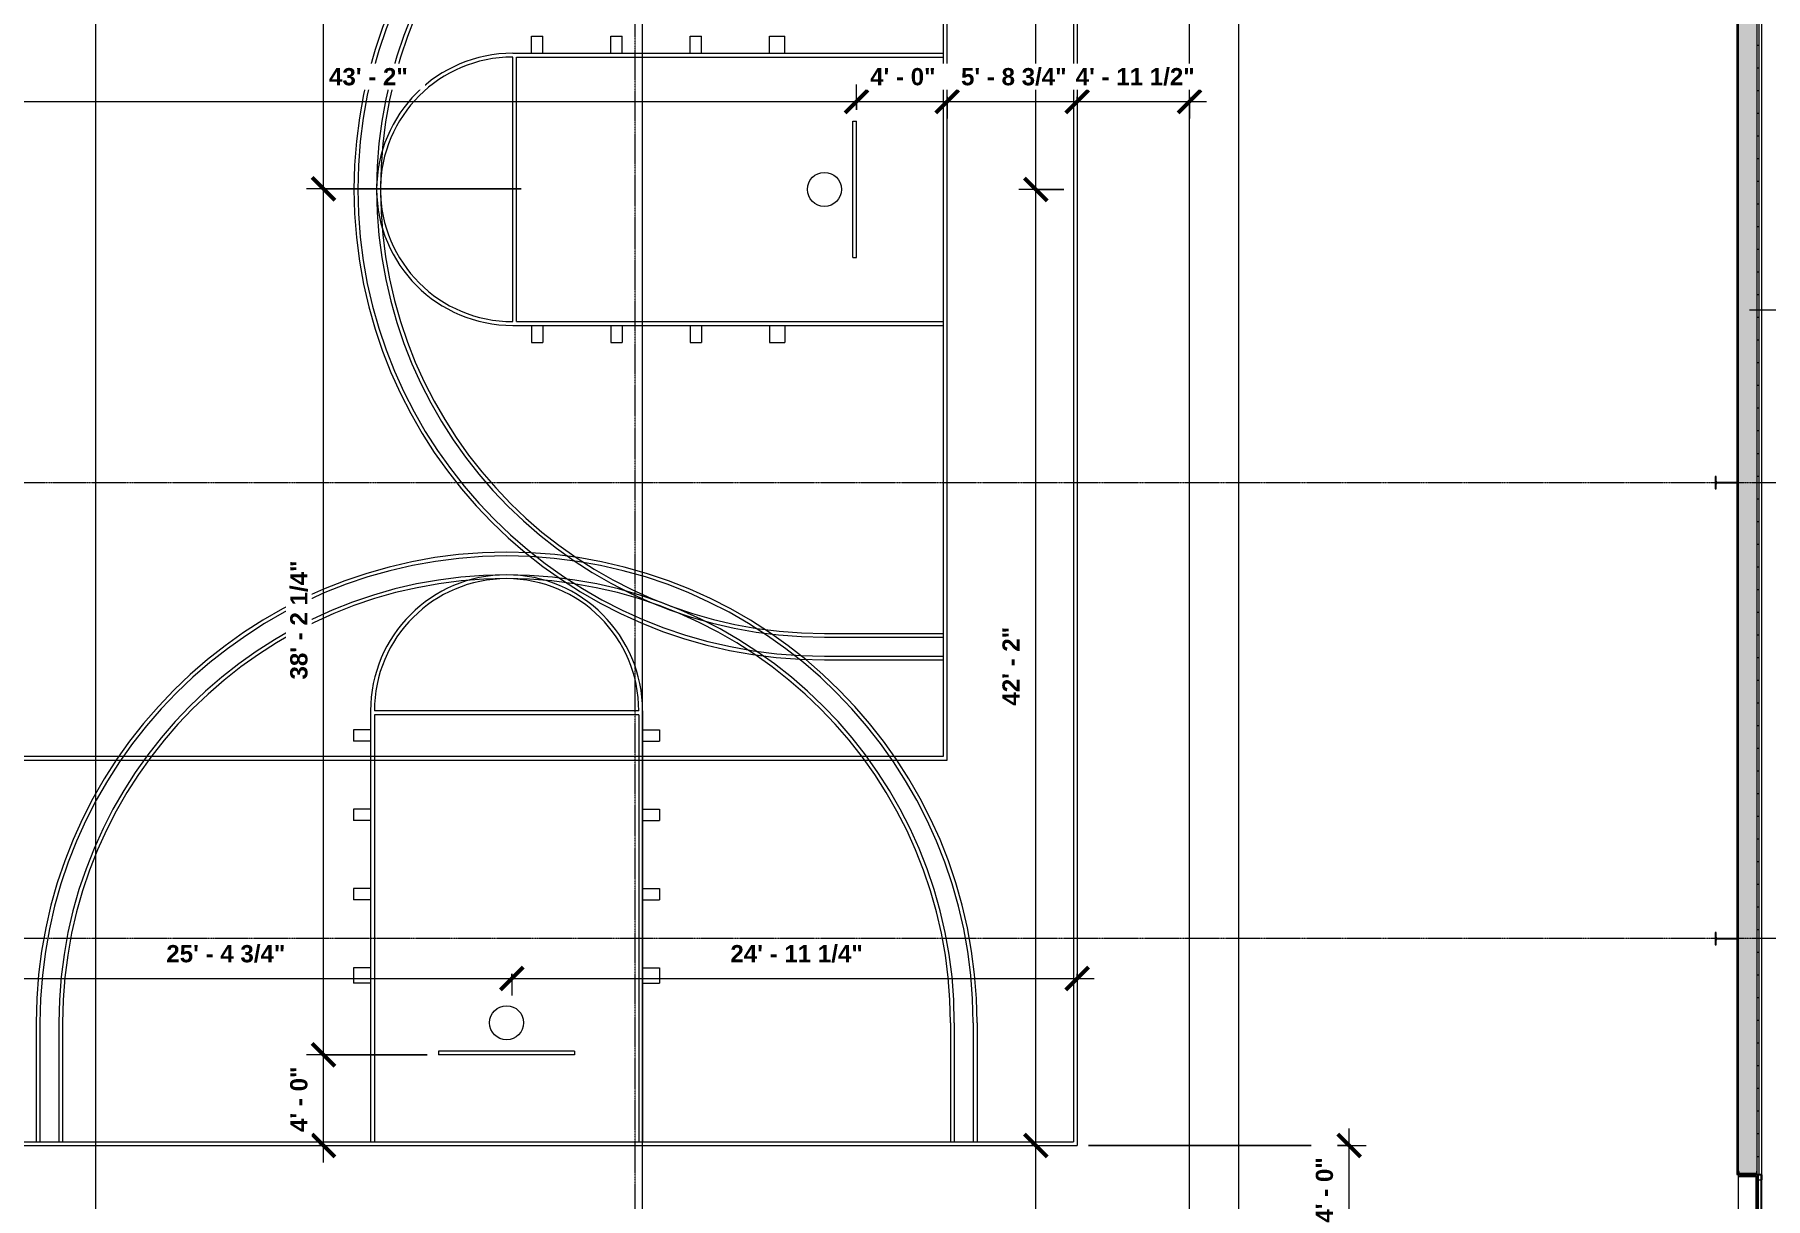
# Model space of a CAD drawing. Header units: inches. Extents: x 23906 to 26777, y -23220 to -20467.
# Drawn here: x 25370 to 26286, y -22246 to -21630 of the extents above; entities that cross this region are included whole.
import ezdxf

# ---------------------------------------------------------------- set-up
doc = ezdxf.new("R2010")
doc.units = ezdxf.units.IN
doc.header["$MEASUREMENT"] = 0
doc.linetypes.add('Grid Line 1_2_', pattern=[0.875, 0.5, -0.125, 0.125, -0.125])
for name, color, linetype, lineweight in [('A-ANNO-DIMS', 211, 'Continuous', 9), ('A-ANNO-DIMS-96', 211, 'Continuous', 9), ('A-FLOR', 192, 'Continuous', 20), ('A-FLOR-OTLN', 90, 'Continuous', 20), ('A-GLAZ-CWMG', 51, 'Continuous', 20), ('A-WALL', 113, 'Continuous', 20), ('A-WALL-IDEN', 211, 'Continuous', 9), ('A-WALL-PATT', 111, 'Continuous', 50), ('G-ANNO-SYMB', 111, 'Continuous', 9), ('S-BEAM', 12, 'Continuous', 20), ('S-COLS', 52, 'Continuous', 20), ('S-GRID', 1, 'Continuous', 9)]:
    doc.layers.add(name, color=color, linetype=linetype, lineweight=lineweight)
doc.styles.add('Arial_B', font='arialbd.ttf', dxfattribs={"height": 9.132806})
doc.dimstyles.new('OD_Dimension_-_1_16__Tol__1', dxfattribs={"dimscale": 12, "dimtxt": 9, "dimasz": 1, "dimexe": 0.75, "dimexo": 0.5, "dimgap": 0.5, "dimtad": 1, "dimdec": 4, "dimrnd": 0.0625, "dimzin": 1, "dimdsep": 46, "dimlunit": 4, "dimtxsty": 'Arial_B', "dimblk1": 'OBLIQUE', "dimblk2": 'OBLIQUE', "dimsah": 1, "dimcen": 0.09, "dimdle": 0.75, "dimazin": 0, "dimtfac": 1, "dimtdec": 4, "dimtix": 1, "dimtmove": 0, "dimatfit": 3, "dimfxl": 1, "dimtvp": 1, "dimtfill": 1, "dimfrac": 2, "dimtolj": 1, "dimtzin": 0, "dimlwd": 13, "dimlwe": 13, "dimarcsym": 2})
doc.dimstyles.new('OD_Dimension_-_1_16__Tol__2', dxfattribs={"dimscale": 12, "dimtxt": 9, "dimasz": 1, "dimexe": 0.75, "dimexo": 0.5, "dimgap": 0.5, "dimtad": 1, "dimdec": 4, "dimrnd": 0.0625, "dimzin": 1, "dimdsep": 46, "dimlunit": 4, "dimtxsty": 'Arial_B', "dimblk1": 'OBLIQUE', "dimblk2": 'OBLIQUE', "dimsah": 1, "dimcen": 0.09, "dimdle": 0.75, "dimazin": 0, "dimtfac": 1, "dimtdec": 4, "dimtix": 1, "dimtmove": 0, "dimatfit": 3, "dimfxl": 1, "dimtvp": 1, "dimtfill": 1, "dimfrac": 2, "dimtolj": 1, "dimtzin": 0, "dimlwd": 13, "dimlwe": 13, "dimarcsym": 2})
doc.dimstyles.new('OD_Dimension_-_1_16__Tol__3', dxfattribs={"dimscale": 12, "dimtxt": 9, "dimasz": 1, "dimexe": 0.75, "dimexo": 0.5, "dimgap": 0.5, "dimtad": 1, "dimdec": 4, "dimrnd": 0.0625, "dimzin": 1, "dimdsep": 46, "dimlunit": 4, "dimtxsty": 'Arial_B', "dimblk1": 'OBLIQUE', "dimblk2": 'OBLIQUE', "dimsah": 1, "dimcen": 0.09, "dimdle": 0.75, "dimazin": 0, "dimtfac": 1, "dimtdec": 4, "dimtix": 1, "dimtmove": 0, "dimatfit": 3, "dimfxl": 1, "dimtvp": 1, "dimtfill": 1, "dimfrac": 2, "dimtolj": 1, "dimtzin": 0, "dimlwd": 13, "dimlwe": 13, "dimarcsym": 2})
pattern_1 = [(45, (0, 0), (-9.503515, 9.503515), []), (45, (0, 14.4), (-9.503515, 9.503515), [])]

# ---------------------------------------------------------------- blocks, each defined once
blk = doc.blocks.new('Rectangular Mullion - Profile_Polycarbonate_Lower-1767692-Enlarged First Floor Plan _East_')
at = {"layer": 'A-GLAZ-CWMG', "color": 10, "lineweight": 13}
for p, q in [((26281.89, -22236.43), (26283.47, -22236.43)), ((26281.89, -22369.55), (26281.89, -22236.43)), ((26283.47, -22369.55), (26283.47, -22236.43)), ((26283.47, -22369.55), (26281.89, -22369.55))]:
    blk.add_line(p, q, dxfattribs=at)
at = {"layer": 'A-GLAZ-CWMG', "color": 43, "lineweight": 13}
for p, q in [((26283.89, -22369.55), (26283.89, -22236.43)), ((26281.89, -22369.55), (26281.39, -22369.55)), ((26283.89, -22369.55), (26283.47, -22369.55))]:
    blk.add_line(p, q, dxfattribs=at)
blk = doc.blocks.new('Rectangular Mullion - Profile_Polycarbonate_right-1987912-Enlarged First Floor Plan _East_')
at = {"layer": 'A-GLAZ-CWMG', "color": 7}
for p, q in [((0, 1.29), (-2.75, 1.29)), ((-2.75, 1.29), (-2.75, 0.79)), ((-2.75, 0.79), (-2.5, 0.79)), ((-2.69, 0.85), (-2.69, 1.22)), ((-2.69, 1.22), (-0.06, 1.22)), ((-2.5, 0.85), (-2.69, 0.85)), ((-2.5, 0.79), (-2.5, 0.85)), ((-0.06, 1.22), (-0.06, -1.15)), ((0, -1.21), (0, 1.29)), ((-2.5, -0.79), (-2.75, -0.79)), ((-2.75, -0.79), (-2.75, -1.21)), ((-2.75, -1.21), (0, -1.21)), ((-2.69, -1.15), (-2.69, -0.85)), ((-2.69, -0.85), (-2.5, -0.85)), ((-0.06, -1.15), (-2.69, -1.15)), ((-2.5, -0.85), (-2.5, -0.79))]:
    blk.add_line(p, q, dxfattribs=at)
blk = doc.blocks.new('Girt_Z - 10_D-1236892-Enlarged First Floor Plan _East_')
at = {"layer": 'S-BEAM', "color": 43, "lineweight": 13}
for p, q in [((26271.39, -22347.55), (26271.39, -22234.66)), ((26280.75, -22359.55), (26280.75, -22234.66)), ((26280.82, -22359.55), (26280.82, -22234.66)), ((26281.39, -22236.43), (26281.39, -22359.55)), ((26271.39, -22359.12), (26271.39, -22347.99)), ((26280.75, -22359.55), (26271.39, -22359.55)), ((26280.82, -22359.55), (26280.75, -22359.55)), ((26281.39, -22359.55), (26280.82, -22359.55))]:
    blk.add_line(p, q, dxfattribs=at)
blk = doc.blocks.new('DIMBLOCK50-Enlarged First Floor Plan _East_')
at = {"layer": 'A-ANNO-DIMS-96', "lineweight": 50}
for p, q in [((25899.53, -22218.3), (25893.53, -22212.3)), ((25899.53, -22218.3), (25905.53, -22224.3)), ((25899.53, -22359.55), (25893.53, -22353.55)), ((25899.53, -22359.55), (25905.53, -22365.55))]:
    blk.add_line(p, q, dxfattribs=at)
at = {"layer": 'A-ANNO-DIMS-96', "lineweight": 13}
for p, q in [((25897.04, -22218.3), (25908.53, -22218.3)), ((25899.53, -22218.3), (25897.04, -22218.3)), ((25899.53, -22368.55), (25899.53, -22218.3)), ((25897.04, -22359.55), (25908.53, -22359.55)), ((25899.53, -22359.55), (25897.04, -22359.55))]:
    blk.add_line(p, q, dxfattribs=at)
at = {"layer": 'A-ANNO-DIMS-96', "color": 0, "lineweight": 13, "insert": (25881.83, -22319.43), "char_height": 9.1328, "width": 73.2, "attachment_point": 1, "rotation": 90, "line_spacing_factor": 0.938532, "style": 'Arial_B', "bg_fill": 3, "box_fill_scale": 1.25, "bg_fill_color": 0, "bg_fill_transparency": 0}
blk.add_mtext('11\' - 9 1/4"', dxfattribs=at)
blk = doc.blocks.new('_Oblique')
at = {"color": 0, "linetype": 'ByBlock', "lineweight": -2}
blk.add_line((-0.5, -0.5), (0.5, 0.5), dxfattribs=at)
blk = doc.blocks.new('DIMBLOCK51-Enlarged First Floor Plan _East_')
at = {"layer": 'A-ANNO-DIMS-96', "lineweight": 13}
for p, q in [((25914.39, -21712.3), (25890.53, -21712.3)), ((25899.53, -22218.3), (25899.53, -21712.3)), ((25899.53, -21712.3), (25914.39, -21712.3)), ((25897.04, -22218.3), (25908.53, -22218.3)), ((25899.53, -22218.3), (25897.04, -22218.3))]:
    blk.add_line(p, q, dxfattribs=at)
at = {"layer": 'A-ANNO-DIMS-96', "lineweight": 50}
for p, q in [((25899.53, -21712.3), (25893.53, -21706.3)), ((25899.53, -21712.3), (25905.53, -21718.3)), ((25899.53, -22218.3), (25893.53, -22212.3)), ((25899.53, -22218.3), (25905.53, -22224.3))]:
    blk.add_line(p, q, dxfattribs=at)
at = {"layer": 'A-ANNO-DIMS-96', "color": 0, "lineweight": 13, "insert": (25881.83, -21985.52), "char_height": 9.133, "width": 48.5143, "attachment_point": 1, "rotation": 90, "line_spacing_factor": 0.938532, "style": 'Arial_B', "bg_fill": 3, "box_fill_scale": 1.25, "bg_fill_color": 0, "bg_fill_transparency": 0}
blk.add_mtext('42\' - 2"', dxfattribs=at)
blk = doc.blocks.new('DIMBLOCK52-Enlarged First Floor Plan _East_')
at = {"layer": 'A-ANNO-DIMS-96', "lineweight": 50}
for p, q in [((25899.53, -21206.3), (25893.53, -21200.3)), ((25899.53, -21206.3), (25905.53, -21212.3)), ((25899.53, -21712.3), (25893.53, -21706.3)), ((25899.53, -21712.3), (25905.53, -21718.3))]:
    blk.add_line(p, q, dxfattribs=at)
at = {"layer": 'A-ANNO-DIMS-96', "lineweight": 13}
for p, q in [((25897.04, -21206.3), (25908.53, -21206.3)), ((25899.53, -21206.3), (25897.04, -21206.3)), ((25899.53, -21712.3), (25899.53, -21206.3)), ((25914.39, -21712.3), (25890.53, -21712.3)), ((25899.53, -21712.3), (25914.39, -21712.3))]:
    blk.add_line(p, q, dxfattribs=at)
at = {"layer": 'A-ANNO-DIMS-96', "color": 0, "lineweight": 13, "insert": (25881.83, -21479.52), "char_height": 9.133, "width": 48.5143, "attachment_point": 1, "rotation": 90, "line_spacing_factor": 0.938532, "style": 'Arial_B', "bg_fill": 3, "box_fill_scale": 1.25, "bg_fill_color": 0, "bg_fill_transparency": 0}
blk.add_mtext('42\' - 2"', dxfattribs=at)
blk = doc.blocks.new('DIMBLOCK58-Enlarged First Floor Plan _East_')
at = {"layer": 'A-ANNO-DIMS-96', "lineweight": 13}
for p, q in [((25804.61, -21670.3), (25804.61, -21656.81)), ((25286.61, -21663.33), (25286.61, -21674.81)), ((25286.61, -21665.81), (25286.61, -21663.33)), ((25286.61, -21665.81), (25804.61, -21665.81)), ((25804.61, -21665.81), (25804.61, -21670.3))]:
    blk.add_line(p, q, dxfattribs=at)
at = {"layer": 'A-ANNO-DIMS-96', "lineweight": 50}
for p, q in [((25286.61, -21665.81), (25280.61, -21671.81)), ((25286.61, -21665.81), (25292.61, -21659.81)), ((25804.61, -21665.81), (25798.61, -21671.81)), ((25804.61, -21665.81), (25810.61, -21659.81))]:
    blk.add_line(p, q, dxfattribs=at)
at = {"layer": 'A-ANNO-DIMS-96', "color": 0, "lineweight": 13, "insert": (25525.4, -21648.11), "char_height": 9.133, "width": 48.5143, "attachment_point": 1, "line_spacing_factor": 0.938532, "style": 'Arial_B', "bg_fill": 3, "box_fill_scale": 1.25, "bg_fill_color": 0, "bg_fill_transparency": 0}
blk.add_mtext('43\' - 2"', dxfattribs=at)
blk = doc.blocks.new('DIMBLOCK59-Enlarged First Floor Plan _East_')
at = {"layer": 'A-ANNO-DIMS-96', "lineweight": 13}
for p, q in [((25804.61, -21670.3), (25804.61, -21656.81)), ((25804.61, -21665.81), (25852.61, -21665.81)), ((25804.61, -21665.81), (25804.61, -21670.3)), ((25852.61, -21663.33), (25852.61, -21674.81)), ((25852.61, -21665.81), (25852.61, -21663.33))]:
    blk.add_line(p, q, dxfattribs=at)
at = {"layer": 'A-ANNO-DIMS-96', "lineweight": 50}
for p, q in [((25804.61, -21665.81), (25798.61, -21671.81)), ((25804.61, -21665.81), (25810.61, -21659.81)), ((25852.61, -21665.81), (25846.61, -21671.81)), ((25852.61, -21665.81), (25858.61, -21659.81))]:
    blk.add_line(p, q, dxfattribs=at)
at = {"layer": 'A-ANNO-DIMS-96', "color": 0, "lineweight": 13, "insert": (25811.83, -21648.11), "char_height": 9.133, "width": 40.2857, "attachment_point": 1, "line_spacing_factor": 0.938532, "style": 'Arial_B', "bg_fill": 3, "box_fill_scale": 1.25, "bg_fill_color": 0, "bg_fill_transparency": 0}
blk.add_mtext('4\' - 0"', dxfattribs=at)
blk = doc.blocks.new('DIMBLOCK60-Enlarged First Floor Plan _East_')
at = {"layer": 'A-ANNO-DIMS-96', "lineweight": 50}
for p, q in [((25852.61, -21665.81), (25846.61, -21671.81)), ((25852.61, -21665.81), (25858.61, -21659.81)), ((25921.39, -21665.81), (25915.39, -21671.81)), ((25921.39, -21665.81), (25927.39, -21659.81))]:
    blk.add_line(p, q, dxfattribs=at)
at = {"layer": 'A-ANNO-DIMS-96', "lineweight": 13}
for p, q in [((25852.61, -21663.33), (25852.61, -21674.81)), ((25852.61, -21665.81), (25852.61, -21663.33)), ((25852.61, -21665.81), (25921.39, -21665.81)), ((25921.39, -21663.33), (25921.39, -21674.81)), ((25921.39, -21665.81), (25921.39, -21663.33))]:
    blk.add_line(p, q, dxfattribs=at)
at = {"layer": 'A-ANNO-DIMS-96', "color": 0, "lineweight": 13, "insert": (25859.93, -21648.11), "char_height": 9.1328, "width": 64.9714, "attachment_point": 1, "line_spacing_factor": 0.938532, "style": 'Arial_B', "bg_fill": 3, "box_fill_scale": 1.25, "bg_fill_color": 0, "bg_fill_transparency": 0}
blk.add_mtext('5\' - 8 3/4"', dxfattribs=at)
blk = doc.blocks.new('DIMBLOCK61-Enlarged First Floor Plan _East_')
at = {"layer": 'A-ANNO-DIMS-96', "lineweight": 50}
for p, q in [((25921.39, -21665.81), (25915.39, -21671.81)), ((25921.39, -21665.81), (25927.39, -21659.81)), ((25980.89, -21665.81), (25974.89, -21671.81)), ((25980.89, -21665.81), (25986.89, -21659.81))]:
    blk.add_line(p, q, dxfattribs=at)
at = {"layer": 'A-ANNO-DIMS-96', "lineweight": 13}
for p, q in [((25921.39, -21663.33), (25921.39, -21674.81)), ((25921.39, -21665.81), (25921.39, -21663.33)), ((25921.39, -21665.81), (25989.89, -21665.81)), ((25980.89, -21663.33), (25980.89, -21674.81)), ((25980.89, -21665.81), (25980.89, -21663.33))]:
    blk.add_line(p, q, dxfattribs=at)
at = {"layer": 'A-ANNO-DIMS-96', "color": 0, "lineweight": 13, "insert": (25920.64, -21648.11), "char_height": 9.1328, "width": 73.2, "attachment_point": 1, "line_spacing_factor": 0.938532, "style": 'Arial_B', "bg_fill": 3, "box_fill_scale": 1.25, "bg_fill_color": 0, "bg_fill_transparency": 0}
blk.add_mtext('4\' - 11 1/2"', dxfattribs=at)
blk = doc.blocks.new('DIMBLOCK71-Enlarged First Floor Plan _East_')
at = {"layer": 'A-ANNO-DIMS-96', "lineweight": 50}
for p, q in [((25317.39, -22129.89), (25323.39, -22123.89)), ((25622.17, -22129.89), (25628.17, -22123.89)), ((25317.39, -22129.89), (25311.39, -22135.89)), ((25622.17, -22129.89), (25616.17, -22135.89))]:
    blk.add_line(p, q, dxfattribs=at)
at = {"layer": 'A-ANNO-DIMS-96', "lineweight": 13}
for p, q in [((25317.39, -22127.41), (25317.39, -22138.89)), ((25317.39, -22129.89), (25317.39, -22127.41)), ((25317.39, -22129.89), (25622.17, -22129.89)), ((25622.17, -22127.41), (25622.17, -22138.89)), ((25622.17, -22129.89), (25622.17, -22127.41))]:
    blk.add_line(p, q, dxfattribs=at)
at = {"layer": 'A-ANNO-DIMS-96', "color": 0, "lineweight": 13, "insert": (25439.28, -22112.19), "char_height": 9.1328, "width": 73.2, "attachment_point": 1, "line_spacing_factor": 0.938532, "style": 'Arial_B', "bg_fill": 3, "box_fill_scale": 1.25, "bg_fill_color": 0, "bg_fill_transparency": 0}
blk.add_mtext('25\' - 4 3/4"', dxfattribs=at)
blk = doc.blocks.new('DIMBLOCK72-Enlarged First Floor Plan _East_')
at = {"layer": 'A-ANNO-DIMS-96', "lineweight": 50}
for p, q in [((25622.17, -22129.89), (25628.17, -22123.89)), ((25921.39, -22129.89), (25927.39, -22123.89)), ((25622.17, -22129.89), (25616.17, -22135.89)), ((25921.39, -22129.89), (25915.39, -22135.89))]:
    blk.add_line(p, q, dxfattribs=at)
at = {"layer": 'A-ANNO-DIMS-96', "lineweight": 13}
for p, q in [((25622.17, -22127.41), (25622.17, -22138.89)), ((25622.17, -22129.89), (25622.17, -22127.41)), ((25622.17, -22129.89), (25930.39, -22129.89)), ((25921.39, -22127.41), (25921.39, -22138.89)), ((25921.39, -22129.89), (25921.39, -22127.41))]:
    blk.add_line(p, q, dxfattribs=at)
at = {"layer": 'A-ANNO-DIMS-96', "color": 0, "lineweight": 13, "insert": (25737.85, -22112.19), "char_height": 9.1328, "width": 81.4286, "attachment_point": 1, "line_spacing_factor": 0.938532, "style": 'Arial_B', "bg_fill": 3, "box_fill_scale": 1.25, "bg_fill_color": 0, "bg_fill_transparency": 0}
blk.add_mtext('24\' - 11 1/4"', dxfattribs=at)
blk = doc.blocks.new('DIMBLOCK74-Enlarged First Floor Plan _East_')
at = {"layer": 'A-ANNO-DIMS-96', "lineweight": 50}
for p, q in [((26065.4, -22218.3), (26059.4, -22212.3)), ((26065.4, -22218.3), (26071.4, -22224.3)), ((26065.4, -22266.3), (26059.4, -22260.3)), ((26065.4, -22266.3), (26071.4, -22272.3))]:
    blk.add_line(p, q, dxfattribs=at)
at = {"layer": 'A-ANNO-DIMS-96', "lineweight": 13}
for p, q in [((26065.4, -22266.3), (26065.4, -22209.3)), ((25927.39, -22218.3), (26074.4, -22218.3)), ((26065.4, -22218.3), (25927.39, -22218.3)), ((25986.83, -22266.3), (26074.4, -22266.3)), ((26065.4, -22266.3), (25986.83, -22266.3))]:
    blk.add_line(p, q, dxfattribs=at)
at = {"layer": 'A-ANNO-DIMS-96', "color": 0, "lineweight": 13, "insert": (26047.7, -22259.09), "char_height": 9.133, "width": 40.2857, "attachment_point": 1, "rotation": 90, "line_spacing_factor": 0.938532, "style": 'Arial_B', "bg_fill": 3, "box_fill_scale": 1.25, "bg_fill_color": 0, "bg_fill_transparency": 0}
blk.add_mtext('4\' - 0"', dxfattribs=at)
blk = doc.blocks.new('DIMBLOCK75-Enlarged First Floor Plan _East_')
at = {"layer": 'A-ANNO-DIMS-96', "lineweight": 13}
for p, q in [((25577.39, -22170.3), (25513.54, -22170.3)), ((25522.54, -22227.3), (25522.54, -22170.3)), ((25522.54, -22170.3), (25577.39, -22170.3)), ((25520.06, -22218.3), (25531.54, -22218.3)), ((25522.54, -22218.3), (25520.06, -22218.3))]:
    blk.add_line(p, q, dxfattribs=at)
at = {"layer": 'A-ANNO-DIMS-96', "lineweight": 50}
for p, q in [((25522.54, -22170.3), (25516.54, -22164.3)), ((25522.54, -22170.3), (25528.54, -22176.3)), ((25522.54, -22218.3), (25516.54, -22212.3)), ((25522.54, -22218.3), (25528.54, -22224.3))]:
    blk.add_line(p, q, dxfattribs=at)
at = {"layer": 'A-ANNO-DIMS-96', "color": 0, "lineweight": 13, "insert": (25504.84, -22211.09), "char_height": 9.133, "width": 40.2857, "attachment_point": 1, "rotation": 90, "line_spacing_factor": 0.938532, "style": 'Arial_B', "bg_fill": 3, "box_fill_scale": 1.25, "bg_fill_color": 0, "bg_fill_transparency": 0}
blk.add_mtext('4\' - 0"', dxfattribs=at)
blk = doc.blocks.new('DIMBLOCK76-Enlarged First Floor Plan _East_')
at = {"layer": 'A-ANNO-DIMS-96', "lineweight": 13}
for p, q in [((25627.02, -21712.05), (25513.54, -21712.05)), ((25522.54, -22170.3), (25522.54, -21712.05)), ((25522.54, -21712.05), (25627.02, -21712.05)), ((25577.39, -22170.3), (25513.54, -22170.3)), ((25522.54, -22170.3), (25577.39, -22170.3))]:
    blk.add_line(p, q, dxfattribs=at)
at = {"layer": 'A-ANNO-DIMS-96', "lineweight": 50}
for p, q in [((25522.54, -21712.05), (25516.54, -21706.05)), ((25522.54, -21712.05), (25528.54, -21718.05)), ((25522.54, -22170.3), (25516.54, -22164.3)), ((25522.54, -22170.3), (25528.54, -22176.3))]:
    blk.add_line(p, q, dxfattribs=at)
at = {"layer": 'A-ANNO-DIMS-96', "color": 0, "lineweight": 13, "insert": (25504.84, -21971.68), "char_height": 9.1328, "width": 73.2, "attachment_point": 1, "rotation": 90, "line_spacing_factor": 0.938532, "style": 'Arial_B', "bg_fill": 3, "box_fill_scale": 1.25, "bg_fill_color": 0, "bg_fill_transparency": 0}
blk.add_mtext('38\' - 2 1/4"', dxfattribs=at)
blk = doc.blocks.new('DIMBLOCK77-Enlarged First Floor Plan _East_')
at = {"layer": 'A-ANNO-DIMS-96', "lineweight": 13}
for p, q in [((25577.39, -21254.3), (25513.54, -21254.3)), ((25522.54, -21712.05), (25522.54, -21254.3)), ((25522.54, -21254.3), (25577.39, -21254.3)), ((25627.02, -21712.05), (25513.54, -21712.05)), ((25522.54, -21712.05), (25627.02, -21712.05))]:
    blk.add_line(p, q, dxfattribs=at)
at = {"layer": 'A-ANNO-DIMS-96', "lineweight": 50}
for p, q in [((25522.54, -21254.3), (25516.54, -21248.3)), ((25522.54, -21254.3), (25528.54, -21260.3)), ((25522.54, -21712.05), (25516.54, -21706.05)), ((25522.54, -21712.05), (25528.54, -21718.05))]:
    blk.add_line(p, q, dxfattribs=at)
at = {"layer": 'A-ANNO-DIMS-96', "color": 0, "lineweight": 13, "insert": (25504.84, -21513.68), "char_height": 9.1328, "width": 73.2, "attachment_point": 1, "rotation": 90, "line_spacing_factor": 0.938532, "style": 'Arial_B', "bg_fill": 3, "box_fill_scale": 1.25, "bg_fill_color": 0, "bg_fill_transparency": 0}
blk.add_mtext('38\' - 1 3/4"', dxfattribs=at)

msp = doc.modelspace()

# ---------------------------------------------------------------- hatches: boundary and pattern name
at = {"layer": 'A-WALL-PATT', "lineweight": 9}
h = msp.add_hatch(dxfattribs=at)
h.set_pattern_fill('FP1_11', color=8, style=0, pattern_type=2)
h.set_pattern_definition([(0, (0, 0), (0, 12), []), (90, (0, 0), (-12, 7e-16), [])])
h.paths.add_polyline_path([(26281.39023, -22233.67781), (26282.39023, -22233.67781), (26282.39023, -21124.30281), (26281.39023, -21124.30281), (26281.39023, -22232.92781)], flags=0)
h = msp.add_hatch(dxfattribs=at)
h.set_pattern_fill('FP1_9', color=8, style=0, pattern_type=2)
h.set_pattern_definition([(161.57, (0.48, 0.48), (-3.839953776, -1.544e-05), [0, -27.322, 3.034, 0]), (18.43, (-0.48, 0.48), (-3.839953776, 1.544e-05), [0, -27.322, 3.034, 0]), (108.43, (0.48, 0.48), (1.919622, -9.60052459), [9.106, -21.25]), (71.57, (-0.48, 0.48), (1.919622, 9.60052459), [9.106, -21.25])])
h.paths.add_polyline_path([(26281.39023, -22232.92781), (26281.39023, -21134.30281), (26271.39023, -21134.30281), (26271.39023, -22232.92781)], flags=0)
at = {"layer": 'S-COLS', "lineweight": 9}
h = msp.add_hatch(dxfattribs=at)
h.set_pattern_fill('FP1_13', color=8, style=0, pattern_type=2)
h.set_pattern_definition(pattern_1)
h.paths.add_polyline_path([(26259.19023, -21870.79781), (26259.57023, -21870.79781), (26259.57023, -21868.35031), (26259.77012, -21867.86771), (26260.25273, -21867.66781), (26270.32773, -21867.66781), (26270.81033, -21867.86771), (26271.01023, -21868.35031), (26271.01023, -21870.79781), (26271.39023, -21870.79781), (26271.39023, -21864.30781), (26271.01023, -21864.30781), (26271.01023, -21866.75531), (26270.81033, -21867.23791), (26270.32773, -21867.43781), (26260.25273, -21867.43781), (26259.77012, -21867.23791), (26259.57023, -21866.75531), (26259.57023, -21864.30781), (26259.19023, -21864.30781)], flags=0)
h = msp.add_hatch(dxfattribs=at)
h.set_pattern_fill('FP1_13', color=8, style=0, pattern_type=2)
h.set_pattern_definition(pattern_1)
h.paths.add_polyline_path([(26271.01023, -22112.04781), (26271.39023, -22112.04781), (26271.39023, -22105.55781), (26271.01023, -22105.55781), (26271.01023, -22108.00531), (26270.81033, -22108.48791), (26270.32773, -22108.68781), (26260.25273, -22108.68781), (26259.77012, -22108.48791), (26259.57023, -22108.00531), (26259.57023, -22105.55781), (26259.19023, -22105.55781), (26259.19023, -22112.04781), (26259.57023, -22112.04781), (26259.57023, -22109.60031), (26259.77012, -22109.11771), (26260.25273, -22108.91781), (26270.32773, -22108.91781), (26270.81033, -22109.11771), (26271.01023, -22109.60031)], flags=0)
h = msp.add_hatch(dxfattribs=at)
h.set_pattern_fill('FP1_13', color=8, style=0, pattern_type=2)
h.set_pattern_definition(pattern_1)
h.paths.add_polyline_path([(26281.39023, -22234.66081), (26281.39023, -22231.77081), (26281.08193, -22231.89851), (26280.95423, -22232.20681), (26280.64886, -22234.13481), (26272.13159, -22234.13481), (26271.82623, -22232.20681), (26271.69852, -22231.89851), (26271.39023, -22231.77081), (26271.39023, -22234.66081)], flags=0)

# ---------------------------------------------------------------- linework, layer by layer
at = {"layer": 'A-FLOR', "color": 43, "lineweight": 13}
msp.add_line((25980.82773, -22266.30281), (25980.82773, -21385.19531), dxfattribs=at)
at = {"layer": 'A-FLOR-OTLN', "color": 43, "lineweight": 13}
for p, q in [((25919.39023, -21208.30281), (25919.39023, -22216.30281)), ((25921.39023, -21206.30281), (25921.39023, -22218.30281)), ((25850.61166, -22012.30281), (25850.61166, -21412.30281)), ((25852.61166, -22014.30281), (25852.61166, -21410.30281)), ((25632.61166, -21631.30281), (25638.61166, -21631.30281)), ((25632.61166, -21640.30281), (25632.61166, -21631.30281)), ((25638.61166, -21640.30281), (25638.61166, -21631.30281)), ((25674.61166, -21631.30281), (25680.61166, -21631.30281)), ((25674.61166, -21640.30281), (25674.61166, -21631.30281)), ((25680.61166, -21640.30281), (25680.61166, -21631.30281)), ((25716.61166, -21631.30281), (25722.61166, -21631.30281)), ((25716.61166, -21640.30281), (25716.61166, -21631.30281)), ((25722.61166, -21640.30281), (25722.61166, -21631.30281)), ((25758.61166, -21631.30281), (25766.61166, -21631.30281)), ((25758.61166, -21640.30281), (25758.61166, -21631.30281)), ((25766.61166, -21640.30281), (25766.61166, -21631.30281)), ((25622.61166, -21640.30281), (25850.61166, -21640.30281)), ((25622.61166, -21782.30281), (25622.61166, -21642.30281)), ((25624.61166, -21782.30281), (25624.61166, -21642.30281)), ((25624.61166, -21642.30281), (25850.61166, -21642.30281)), ((25802.61166, -21748.30281), (25802.61166, -21676.30281)), ((25802.61166, -21676.30281), (25804.61166, -21676.30281)), ((25804.61166, -21748.30281), (25804.61166, -21676.30281)), ((25802.61166, -21748.30281), (25804.61166, -21748.30281)), ((25622.61166, -21784.30281), (25850.61166, -21784.30281)), ((25624.61166, -21782.30281), (25850.61166, -21782.30281)), ((25632.61166, -21784.30281), (25632.61166, -21793.30281)), ((25638.61166, -21784.30281), (25638.61166, -21793.30281)), ((25674.61166, -21784.30281), (25674.61166, -21793.30281)), ((25680.61166, -21784.30281), (25680.61166, -21793.30281)), ((25716.61166, -21784.30281), (25716.61166, -21793.30281)), ((25722.61166, -21784.30281), (25722.61166, -21793.30281)), ((25758.61166, -21784.30281), (25758.61166, -21793.30281)), ((25766.61166, -21784.30281), (25766.61166, -21793.30281)), ((25632.61166, -21793.30281), (25638.61166, -21793.30281)), ((25674.61166, -21793.30281), (25680.61166, -21793.30281)), ((25716.61166, -21793.30281), (25722.61166, -21793.30281)), ((25758.61166, -21793.30281), (25766.61166, -21793.30281)), ((25787.61166, -21947.30281), (25850.61166, -21947.30281)), ((25787.61166, -21949.30281), (25850.61166, -21949.30281)), ((25787.61166, -21959.30281), (25850.61166, -21959.30281)), ((25787.61166, -21961.30281), (25850.61166, -21961.30281)), ((25547.39023, -21988.30281), (25547.39023, -22216.30281)), ((25689.39023, -21988.30281), (25549.39023, -21988.30281)), ((25689.39023, -21990.30281), (25549.39023, -21990.30281)), ((25549.39023, -21990.30281), (25549.39023, -22216.30281)), ((25689.39023, -21990.30281), (25689.39023, -22216.30281)), ((25691.39023, -21988.30281), (25691.39023, -22216.30281)), ((25538.39023, -21998.30281), (25538.39023, -22004.30281)), ((25547.39023, -21998.30281), (25538.39023, -21998.30281)), ((25547.39023, -22004.30281), (25538.39023, -22004.30281)), ((25691.39023, -21998.30281), (25700.39023, -21998.30281)), ((25691.39023, -22004.30281), (25700.39023, -22004.30281)), ((25700.39023, -21998.30281), (25700.39023, -22004.30281)), ((24720.61166, -22014.30281), (25852.61166, -22014.30281)), ((24722.61166, -22012.30281), (25850.61166, -22012.30281)), ((25538.39023, -22040.30281), (25538.39023, -22046.30281)), ((25547.39023, -22040.30281), (25538.39023, -22040.30281)), ((25691.39023, -22040.30281), (25700.39023, -22040.30281)), ((25700.39023, -22040.30281), (25700.39023, -22046.30281)), ((25547.39023, -22046.30281), (25538.39023, -22046.30281)), ((25691.39023, -22046.30281), (25700.39023, -22046.30281)), ((25538.39023, -22082.30281), (25538.39023, -22088.30281)), ((25547.39023, -22082.30281), (25538.39023, -22082.30281)), ((25691.39023, -22082.30281), (25700.39023, -22082.30281)), ((25700.39023, -22082.30281), (25700.39023, -22088.30281)), ((25547.39023, -22088.30281), (25538.39023, -22088.30281)), ((25691.39023, -22088.30281), (25700.39023, -22088.30281)), ((25538.39023, -22124.30281), (25538.39023, -22132.30281)), ((25547.39023, -22124.30281), (25538.39023, -22124.30281)), ((25691.39023, -22124.30281), (25700.39023, -22124.30281)), ((25700.39023, -22124.30281), (25700.39023, -22132.30281)), ((25547.39023, -22132.30281), (25538.39023, -22132.30281)), ((25691.39023, -22132.30281), (25700.39023, -22132.30281)), ((25370.39023, -22153.30281), (25370.39023, -22216.30281)), ((25372.39023, -22153.30281), (25372.39023, -22216.30281)), ((25382.39023, -22153.30281), (25382.39023, -22216.30281)), ((25384.39023, -22153.30281), (25384.39023, -22216.30281)), ((25854.39023, -22153.30281), (25854.39023, -22216.30281)), ((25856.39023, -22153.30281), (25856.39023, -22216.30281)), ((25866.39023, -22153.30281), (25866.39023, -22216.30281)), ((25868.39023, -22153.30281), (25868.39023, -22216.30281)), ((25655.39023, -22168.30281), (25583.39023, -22168.30281)), ((25583.39023, -22168.30281), (25583.39023, -22170.30281)), ((25655.39023, -22170.30281), (25583.39023, -22170.30281)), ((25655.39023, -22168.30281), (25655.39023, -22170.30281)), ((24653.8331, -22216.30281), (25919.39023, -22216.30281)), ((24651.8331, -22218.30281), (25921.39023, -22218.30281))]:
    msp.add_line(p, q, dxfattribs=at)
for centre in [(25787.61166, -21712.30281), (25619.39023, -22153.30281)]:
    msp.add_circle(centre, 9, dxfattribs=at)
for centre, radius, start, end in [((25787.61166, -21712.30281), 249, 90, 180), ((25787.61166, -21712.30281), 247, 90, 180), ((25787.61166, -21712.30281), 237, 90, 180), ((25787.61166, -21712.30281), 235, 90, 180), ((25622.61166, -21712.30281), 72, 90, 270), ((25622.61166, -21712.30281), 70, 90, 270), ((25787.61166, -21712.30281), 249, 180, 270), ((25787.61166, -21712.30281), 247, 180, 270), ((25787.61166, -21712.30281), 237, 180, 270), ((25787.61166, -21712.30281), 235, 180, 270), ((25619.39023, -22153.30281), 249, 90, 180), ((25619.39023, -22153.30281), 249, 0, 90), ((25619.39023, -22153.30281), 247, 90, 180), ((25619.39023, -22153.30281), 247, 0, 90), ((25619.39023, -22153.30281), 237, 90, 180), ((25619.39023, -22153.30281), 235, 90, 180), ((25619.39023, -21988.30281), 72, 0, 180), ((25619.39023, -21988.30281), 70, 360, 180), ((25619.39023, -22153.30281), 237, 0, 90), ((25619.39023, -22153.30281), 235, 0, 90)]:
    msp.add_arc(centre, radius, start, end, dxfattribs=at)
at = {"layer": 'A-WALL', "color": 7}
for p, q in [((26281.39023, -22233.67781), (26281.39023, -21124.30281)), ((26282.39023, -22233.67781), (26282.39023, -21123.30281)), ((26283.89023, -22233.67781), (26283.89023, -21121.80281)), ((26270.64023, -21135.05281), (26270.64023, -22233.67781)), ((26271.39023, -22232.92781), (26271.39023, -21134.30281)), ((26270.64023, -22233.67781), (26283.89023, -22233.67781)), ((26271.39023, -22232.92781), (26281.39023, -22232.92781)), ((26281.89023, -22233.74031), (26281.89023, -22372.24031)), ((26283.46503, -22233.74031), (26281.89023, -22233.74031)), ((26283.46503, -22372.24031), (26283.46503, -22233.74031))]:
    msp.add_line(p, q, dxfattribs=at)
at = {"layer": 'A-WALL-IDEN', "color": 153}
msp.add_line((26277.26523, -21776.13586), (26321.8699, -21776.13586), dxfattribs=at)
at = {"layer": 'G-ANNO-SYMB'}
msp.add_line((26006.81696, -21003.0772), (26006.81696, -22879.38063), dxfattribs=at)
at = {"layer": 'S-COLS', "color": 7}
for p, q in [((26259.57023, -21864.30781), (26259.19023, -21864.30781)), ((26259.19023, -21864.30781), (26259.19023, -21870.79781)), ((26259.57023, -21866.75531), (26259.57023, -21864.30781)), ((26270.32773, -21867.43781), (26260.25273, -21867.43781)), ((26260.25273, -21867.66781), (26270.32773, -21867.66781)), ((26271.39023, -21864.30781), (26271.01023, -21864.30781)), ((26271.01023, -21864.30781), (26271.01023, -21866.75531)), ((26271.39023, -21870.79781), (26271.39023, -21864.30781)), ((26259.19023, -21870.79781), (26259.57023, -21870.79781)), ((26259.57023, -21870.79781), (26259.57023, -21868.35031)), ((26271.01023, -21868.35031), (26271.01023, -21870.79781)), ((26271.01023, -21870.79781), (26271.39023, -21870.79781)), ((26259.57023, -22105.55781), (26259.19023, -22105.55781)), ((26259.19023, -22105.55781), (26259.19023, -22112.04781)), ((26259.57023, -22108.00531), (26259.57023, -22105.55781)), ((26271.39023, -22105.55781), (26271.01023, -22105.55781)), ((26271.01023, -22105.55781), (26271.01023, -22108.00531)), ((26271.39023, -22112.04781), (26271.39023, -22105.55781)), ((26259.19023, -22112.04781), (26259.57023, -22112.04781)), ((26259.57023, -22112.04781), (26259.57023, -22109.60031)), ((26270.32773, -22108.68781), (26260.25273, -22108.68781)), ((26260.25273, -22108.91781), (26270.32773, -22108.91781)), ((26271.01023, -22109.60031), (26271.01023, -22112.04781)), ((26271.01023, -22112.04781), (26271.39023, -22112.04781)), ((26271.39023, -22231.77081), (26271.39023, -22234.66081)), ((26271.39023, -22234.66081), (26281.39023, -22234.66081)), ((26272.13159, -22234.13481), (26271.82623, -22232.20681)), ((26280.64886, -22234.13481), (26272.13159, -22234.13481)), ((26280.95423, -22232.20681), (26280.64886, -22234.13481)), ((26281.39023, -22234.66081), (26281.39023, -22231.77081))]:
    msp.add_line(p, q, dxfattribs=at)
for centre, radius, start, end in [((26260.25273, -21866.75531), 0.6825, 180, 270), ((26260.25273, -21868.35031), 0.6825, 90, 180), ((26270.32773, -21866.75531), 0.6825, 270, 0), ((26270.32773, -21868.35031), 0.6825, 0, 90), ((26260.25273, -22108.00531), 0.6825, 180, 270), ((26260.25273, -22109.60031), 0.6825, 90, 180), ((26270.32773, -22108.00531), 0.6825, 270, 0), ((26270.32773, -22109.60031), 0.6825, 0, 90), ((26271.39023, -22232.20681), 0.436, 0, 90), ((26281.39023, -22232.20681), 0.436, 90, 180)]:
    msp.add_arc(centre, radius, start, end, dxfattribs=at)
at = {"layer": 'S-GRID', "linetype": 'Grid Line 1_2_'}
for p, q in [((25401.89023, -23114.51771), (25401.89023, -20749.66023)), ((25691.39023, -23114.51771), (25691.39023, -20749.66023)), ((25980.89023, -23114.51771), (25980.89023, -20749.66023)), ((26271.39023, -22389.5762), (26271.39023, -20749.66023)), ((26281.39023, -23066.51771), (26281.39023, -20797.66023)), ((25401.89023, -23171.65854), (25401.89023, -20902.42781)), ((25687.39023, -23123.65854), (25687.39023, -20902.42781)), ((25691.39023, -23171.65854), (25691.39023, -20902.42781)), ((25980.89023, -23171.65854), (25980.89023, -20902.42781)), ((26281.39023, -23123.65854), (26281.39023, -20950.42781)), ((26486.39177, -21867.55281), (24012.51838, -21867.55281)), ((26709.53565, -21867.55281), (24159.73736, -21867.55281)), ((26486.39177, -22108.80281), (24012.51838, -22108.80281)), ((26709.53565, -22108.80281), (24159.73736, -22108.80281))]:
    msp.add_line(p, q, dxfattribs=at)

# ---------------------------------------------------------------- block references
at = {"layer": 'A-GLAZ-CWMG', "color": 43, "lineweight": 13, "rotation": 90.00000000000422}
msp.add_blockref('Rectangular Mullion - Profile_Polycarbonate_right-1987912-Enlarged First Floor Plan _East_', (26282.67763, -22233.67781), dxfattribs=at)
at = {"layer": 'A-GLAZ-CWMG', "color": 43, "lineweight": 13}
msp.add_blockref('Rectangular Mullion - Profile_Polycarbonate_Lower-1767692-Enlarged First Floor Plan _East_', (0, 0), dxfattribs=at)
at = {"layer": 'S-BEAM', "color": 43, "lineweight": 13}
msp.add_blockref('Girt_Z - 10_D-1236892-Enlarged First Floor Plan _East_', (0, 0), dxfattribs=at)

# ---------------------------------------------------------------- next in the draw order: dimensions: what is measured, and where the dimension line sits
at = {"layer": 'A-ANNO-DIMS', "lineweight": 13}
for base, p1, p2, dimstyle, override, picture, middle in [((25804.61166, -21665.81229), (25286.61166, -21657.32701), (25804.61166, -21676.30281), 'OD_Dimension_-_1_16__Tol__1', {"dimpost": '<>', "dimfxl": 518.347452}, 'DIMBLOCK58-Enlarged First Floor Plan _East_', (25545.61166, -21655.14932)), ((25622.16879, -22129.89275), (25317.39023, -22121.40747), (25622.16879, -22121.40747), 'OD_Dimension_-_1_16__Tol__3', {"dimpost": '<>', "dimfxl": 304.778564}, 'DIMBLOCK71-Enlarged First Floor Plan _East_', (25469.77951, -22119.1706))]:
    dim = msp.add_linear_dim(base=base, p1=p1, p2=p2, dimstyle=dimstyle, override=override, dxfattribs=at)
    dim.commit()
    dim.dimension.update_dxf_attribs({"geometry": picture, "text_midpoint": middle})
for base, p1, p2, override, picture, middle in [((25522.54341, -22170.30281), (25514.05813, -22218.30281), (25583.39023, -22170.30281), {"dimpost": '<>', "dimfxl": 84.326386}, 'DIMBLOCK75-Enlarged First Floor Plan _East_', (25511.88045, -22194.30281)), ((25899.53017, -22218.30281), (25891.04489, -22359.55281), (25891.04489, -22218.30281), {"dimpost": '<>', "dimfxl": 141.25}, 'DIMBLOCK50-Enlarged First Floor Plan _East_', (25888.80491, -22288.92781))]:
    dim = msp.add_linear_dim(base=base, p1=p1, p2=p2, angle=90, dimstyle='OD_Dimension_-_1_16__Tol__1', override=override, dxfattribs=at)
    dim.commit()
    dim.dimension.update_dxf_attribs({"geometry": picture, "text_midpoint": middle})

# ---------------------------------------------------------------- next in the draw order: dimensions: what is measured, and where the dimension line sits
dim = msp.add_linear_dim(base=(25852.61166, -21665.81229), p1=(25804.61166, -21676.30281), p2=(25852.61166, -21657.32701), dimstyle='OD_Dimension_-_1_16__Tol__1', override={"dimpost": '<>', "dimfxl": 51.614737}, dxfattribs=at)
dim.commit()
dim.dimension.update_dxf_attribs({"geometry": 'DIMBLOCK59-Enlarged First Floor Plan _East_', "text_midpoint": (25828.61166, -21655.14932)})
dim = msp.add_linear_dim(base=(25899.53017, -21712.30281), p1=(25891.04489, -22218.30281), p2=(25920.39023, -21712.30281), angle=90, dimstyle='OD_Dimension_-_1_16__Tol__1', override={"dimpost": '<>', "dimfxl": 506.850223}, dxfattribs=at)
dim.commit()
dim.dimension.update_dxf_attribs({"geometry": 'DIMBLOCK51-Enlarged First Floor Plan _East_', "text_midpoint": (25888.94508, -21965.30281)})

# ---------------------------------------------------------------- next in the draw order: dimensions: what is measured, and where the dimension line sits
for base, p1, p2, override, picture, middle in [((25899.53017, -21206.30281), (25920.39023, -21712.30281), (25891.04489, -21206.30281), {"dimpost": '<>', "dimfxl": 506.850223}, 'DIMBLOCK52-Enlarged First Floor Plan _East_', (25888.94508, -21459.30281)), ((26065.40323, -22218.30281), (25980.82773, -22266.30281), (25921.39023, -22218.30281), {"dimpost": '<>', "dimfxl": 76.39906}, 'DIMBLOCK74-Enlarged First Floor Plan _East_', (26054.74027, -22242.30281))]:
    dim = msp.add_linear_dim(base=base, p1=p1, p2=p2, angle=90, dimstyle='OD_Dimension_-_1_16__Tol__1', override=override, dxfattribs=at)
    dim.commit()
    dim.dimension.update_dxf_attribs({"geometry": picture, "text_midpoint": middle})
dim = msp.add_linear_dim(base=(25921.39023, -22129.89275), p1=(25622.16879, -22121.40747), p2=(25921.39023, -22121.40747), dimstyle='OD_Dimension_-_1_16__Tol__2', override={"dimpost": '<>', "dimfxl": 299.221436}, dxfattribs=at)
dim.commit()
dim.dimension.update_dxf_attribs({"geometry": 'DIMBLOCK72-Enlarged First Floor Plan _East_', "text_midpoint": (25771.77951, -22119.1706)})

# ---------------------------------------------------------------- next in the draw order: dimensions: what is measured, and where the dimension line sits
dim = msp.add_linear_dim(base=(25921.39023, -21665.81229), p1=(25852.61166, -21657.32701), p2=(25921.39023, -21657.32701), dimstyle='OD_Dimension_-_1_16__Tol__1', override={"dimpost": '<>', "dimfxl": 68.778564}, dxfattribs=at)
dim.commit()
dim.dimension.update_dxf_attribs({"geometry": 'DIMBLOCK60-Enlarged First Floor Plan _East_', "text_midpoint": (25887.00094, -21655.08703)})
dim = msp.add_linear_dim(base=(25522.54341, -21712.05281), p1=(25583.39023, -22170.30281), p2=(25633.01523, -21712.05281), angle=90, dimstyle='OD_Dimension_-_1_16__Tol__3', override={"dimpost": '<>', "dimfxl": 460.929174}, dxfattribs=at)
dim.commit()
dim.dimension.update_dxf_attribs({"geometry": 'DIMBLOCK76-Enlarged First Floor Plan _East_', "text_midpoint": (25511.81815, -21941.17781)})

# ---------------------------------------------------------------- next in the draw order: dimensions: what is measured, and where the dimension line sits
dim = msp.add_linear_dim(base=(25522.54341, -21254.30281), p1=(25633.01523, -21712.05281), p2=(25583.39023, -21254.30281), angle=90, dimstyle='OD_Dimension_-_1_16__Tol__2', override={"dimpost": '<>', "dimfxl": 460.432083}, dxfattribs=at)
dim.commit()
dim.dimension.update_dxf_attribs({"geometry": 'DIMBLOCK77-Enlarged First Floor Plan _East_', "text_midpoint": (25511.81815, -21483.17781)})
dim = msp.add_linear_dim(base=(25980.89023, -21665.81229), p1=(25921.39023, -21657.32701), p2=(25980.89023, -21657.32701), dimstyle='OD_Dimension_-_1_16__Tol__1', override={"dimpost": '<>', "dimfxl": 59.5}, dxfattribs=at)
dim.commit()
dim.dimension.update_dxf_attribs({"geometry": 'DIMBLOCK61-Enlarged First Floor Plan _East_', "text_midpoint": (25951.14023, -21655.09014)})

doc.saveas('drawing.dxf')
